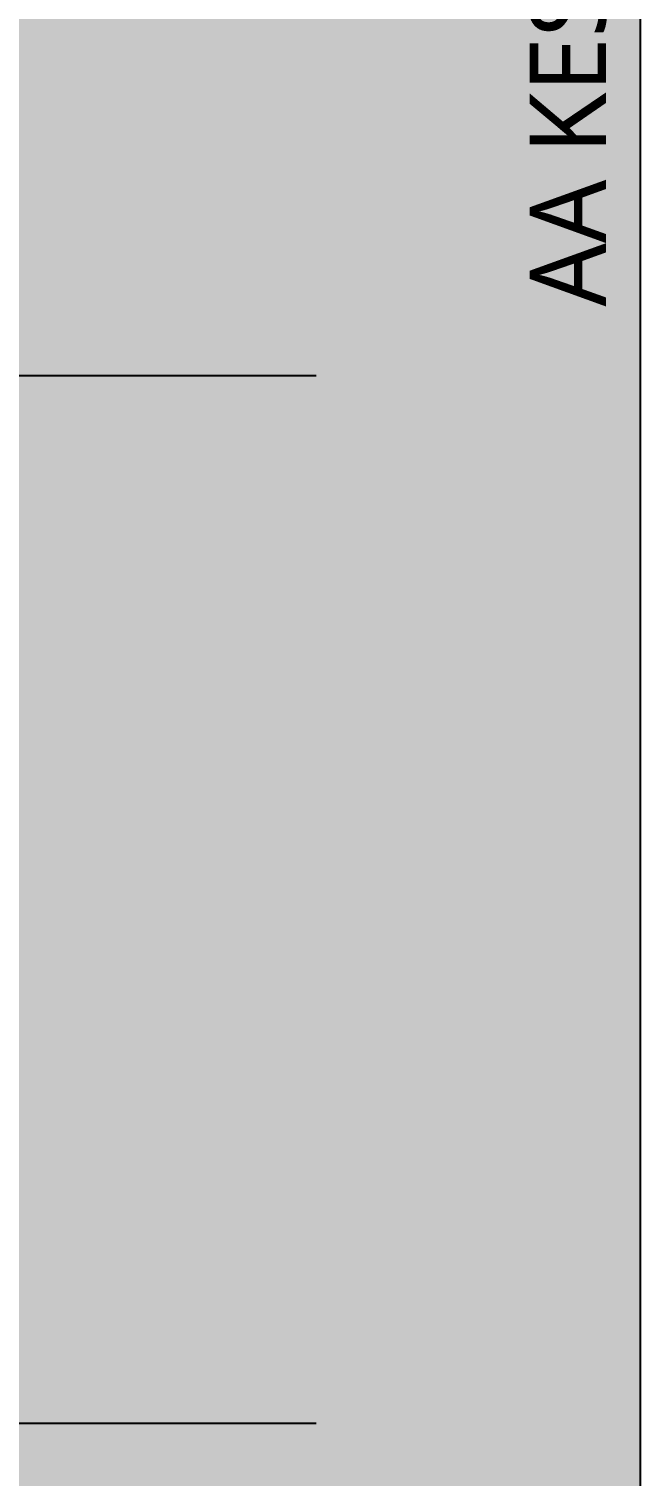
# Model space of a CAD drawing. Header units: millimetres. Extents: x -379292 to 1221486, y 92049 to 447512.
# Drawn here: x -24833 to -21624, y 272344 to 279940 of the extents above; entities that cross this region are included whole.
import ezdxf
from ezdxf.enums import TextEntityAlignment as Align

# ---------------------------------------------------------------- set-up
doc = ezdxf.new("R2010")
doc.units = ezdxf.units.MM
doc.linetypes.add('CENTER', pattern=[2, 1.25, -0.25, 0.25, -0.25])
doc.linetypes.add('HIDDENX2', pattern=[0.75, 0.5, -0.25])
doc.layers.add('01_BORDER', color=122, linetype='Continuous', lineweight=9)
doc.layers.add('1-MIMARI', color=8, linetype='Continuous', lineweight=9)
for name, color, linetype in [('04_BINA_NO', 7, 'Continuous'), ('05_AXIS', 211, 'CENTER'), ('05_HATCH SOLID-2', 253, 'Continuous')]:
    doc.layers.add(name, color=color, linetype=linetype)
doc.styles.get("Standard").update_dxf_attribs({"font": 'segoeuil.ttf'})

# ---------------------------------------------------------------- blocks, each defined once
blk = doc.blocks.new('A$C6a8db8d0')
at = {"layer": '05_HATCH SOLID-2', "ltscale": 25}
h = blk.add_hatch(dxfattribs=at)
h.set_pattern_fill('EARTH', color=256, scale=2.5)
h.set_pattern_definition([(0, (-8686.666, 32930.85), (15.875, 15.875), [15.875, -15.875]), (0, (-8686.666, 32936.804), (15.875, 15.875), [15.875, -15.875]), (0, (-8686.666, 32942.757), (15.875, 15.875), [15.875, -15.875]), (90, (-8684.682, 32944.741), (-15.875, 15.875), [15.875, -15.875]), (90, (-8678.729, 32944.741), (-15.875, 15.875), [15.875, -15.875]), (90, (-8672.776, 32944.741), (-15.875, 15.875), [15.875, -15.875])])
h.paths.add_polyline_path([(-9395, 1015.46), (-8906, 862.34), (-8780.53, 372.76), (-8775, 359), (-8775, 329), (9215, 329), (9215, 359), (9220.53, 372.76), (9321.59, 767.1), (9395, 767.1), (9395, 0), (-9395, 0)])
at = {"layer": '01_BORDER', "linetype": 'HIDDENX2', "ltscale": 2500}
blk.add_lwpolyline([(9395, 0), (-9395, 0), (-9395, 1880), (9395, 1880)], close=True, dxfattribs=at)
at = {"layer": '05_AXIS', "ltscale": 500}
for p, q in [((8535, 170), (8535, 1660)), ((9085, 170), (9085, 1660))]:
    blk.add_line(p, q, dxfattribs=at)
at = {"layer": '05_HATCH SOLID-2', "ltscale": 25}
blk.add_lwpolyline([(-9395, 1015.46), (-8906, 862.34), (-8780.53, 372.76), (-8775, 359), (-8775, 329), (9215, 329), (9215, 359), (9220.53, 372.76), (9321.59, 767.1), (9395, 767.1), (9395, 0), (-9395, 0)], close=True, dxfattribs=at)

msp = doc.modelspace()

# ---------------------------------------------------------------- block references
at = {"layer": '1-MIMARI', "ltscale": 25, "xscale": 10, "yscale": 10, "zscale": 10, "rotation": 90}
msp.add_blockref('A$C6a8db8d0', (-21624.5, 187268.8), dxfattribs=at)

# ---------------------------------------------------------------- next in the draw order: texts
at = {"layer": '04_BINA_NO', "width": 0.999996}
msp.add_text('AA KESİT', height=400, rotation=90, dxfattribs=at).set_placement((-21803.2, 280649.1, 2.4), align=Align.RIGHT)

doc.saveas('drawing.dxf')
